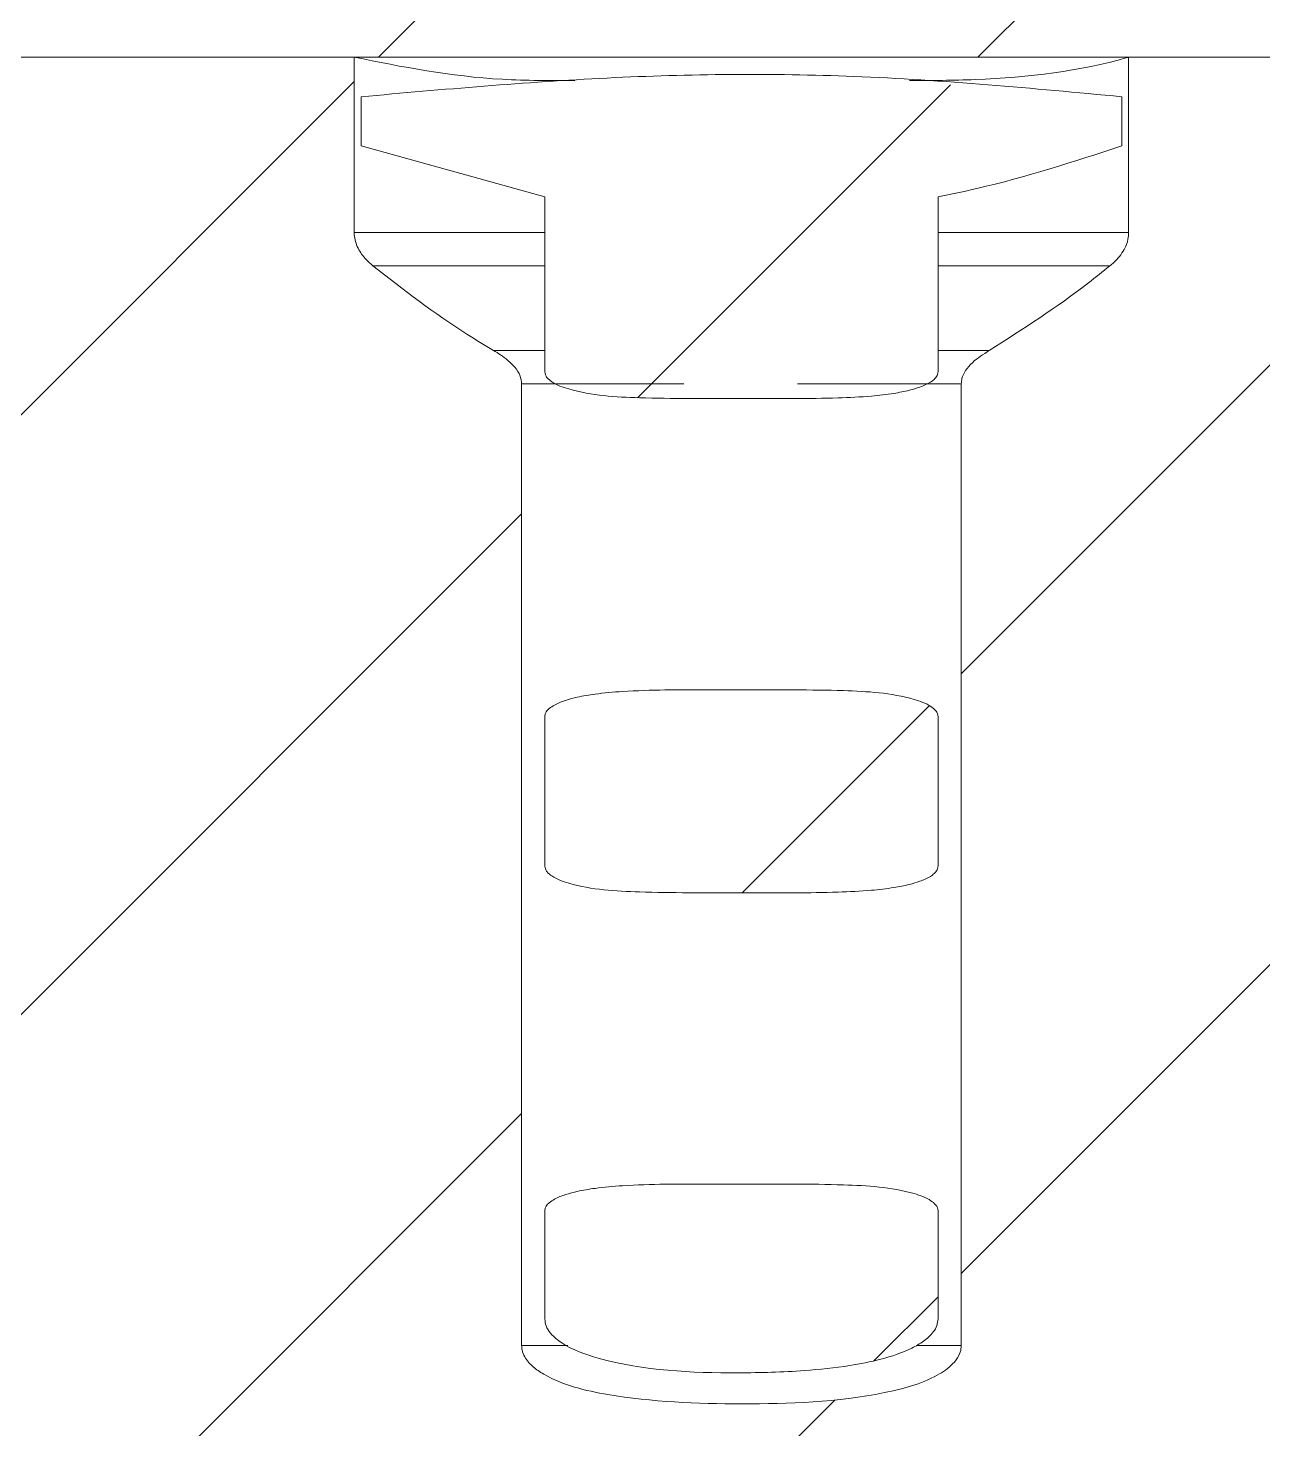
# Model space of a CAD drawing. Extents: x 14808 to 20058, y -13198 to -11680.
# Drawn here: x 15027.56 to 15032.18, y -13022.92 to -13017.67 of the extents above; entities that cross this region are included whole.
import ezdxf

# ---------------------------------------------------------------- set-up
doc = ezdxf.new("R2010")
doc.units = 0
doc.header["$LTSCALE"] = 7
doc.header["$MEASUREMENT"] = 0
doc.layers.get('0').update_dxf_attribs({"color": 2, "linetype": 'CONTINUOUS'})
pattern_1 = [(45, (121.7189, 108.7142), (-0.561266, 0.561266), [])]

# ---------------------------------------------------------------- blocks, each defined once
blk = doc.blocks.new('A$C42703619')
at = {"linetype": 'Continuous', "lineweight": 0}
h = blk.add_hatch(dxfattribs=at)
h.set_pattern_fill('ANSI31', color=2, scale=0.25, style=0)
h.set_pattern_definition(pattern_1)
edge = h.paths.add_edge_path(flags=0)
edge.add_line((81.5, 18.7168), (81.5, 20.7779))
edge.add_spline(control_points=[(81.5, 20.7779), (81.5, 20.7804), (81.4999, 20.783), (81.4996, 20.7855), (81.4988, 20.7942), (81.4964, 20.8028), (81.4927, 20.8107), (81.489, 20.8185), (81.484, 20.8259), (81.4779, 20.832), (81.4719, 20.8381), (81.4647, 20.8432), (81.457, 20.8469), (81.4494, 20.8505), (81.4411, 20.8529), (81.4328, 20.8538), (81.4302, 20.8541), (81.4276, 20.8542), (81.425, 20.8542)], knot_values=[0.000474, 0.000474, 0.000474, 0.000474, 0.000504, 0.000504, 0.000504, 0.000609, 0.000609, 0.000609, 0.000713, 0.000713, 0.000713, 0.000815, 0.000815, 0.000815, 0.000916, 0.000916, 0.000916, 0.000947, 0.000947, 0.000947, 0.000947], weights=[1, 1, 1, 1, 1, 1, 1, 1, 1, 1, 1, 1, 1, 1, 1, 1, 1, 1, 1], degree=3, periodic=0)
edge.add_spline(control_points=[(81.425, 20.8542), (81.3083, 20.8542), (81.1917, 20.8542), (81.075, 20.8542)], knot_values=[0, 0, 0, 0, 0.0014, 0.0014, 0.0014, 0.0014], weights=[1, 1, 1, 1], degree=3, periodic=0)
edge.add_spline(control_points=[(81.075, 20.8542), (81.0667, 20.8542), (81.0583, 20.8528), (81.0505, 20.85), (81.0427, 20.8473), (81.0352, 20.8431), (81.0288, 20.838), (81.0222, 20.8328), (81.0165, 20.8264), (81.012, 20.8194), (81.0075, 20.8122), (81.0041, 20.8042), (81.0021, 20.7959), (81.0007, 20.79), (81, 20.7839), (81, 20.7779)], knot_values=[0, 0, 0, 0, 0.0001, 0.0001, 0.0001, 0.000199, 0.000199, 0.000199, 0.000299, 0.000299, 0.000299, 0.000401, 0.000401, 0.000401, 0.000473, 0.000473, 0.000473, 0.000473], weights=[1, 1, 1, 1, 1, 1, 1, 1, 1, 1, 1, 1, 1, 1, 1, 1], degree=3, periodic=0)
edge.add_line((81, 20.7779), (81, 20.1358))
edge.add_spline(control_points=[(81, 20.1358), (80.7083, 20.1358), (80.4167, 20.1358), (80.125, 20.1358), (78.9584, 20.1358), (77.7917, 20.1358), (76.625, 20.1358), (75.3584, 20.1358), (74.0917, 20.1358), (72.825, 20.1358)], knot_values=[0, 0, 0, 0, 0.0035, 0.0035, 0.0035, 0.0175, 0.0175, 0.0175, 0.0327, 0.0327, 0.0327, 0.0327], weights=[1, 1, 1, 1, 1, 1, 1, 1, 1, 1], degree=3, periodic=0)
edge.add_spline(control_points=[(72.825, 20.1358), (72.8173, 20.1358), (72.8096, 20.1345), (72.8024, 20.1319), (72.7952, 20.1293), (72.7883, 20.1255), (72.7823, 20.1207), (72.776, 20.1158), (72.7705, 20.1098), (72.766, 20.1033), (72.7611, 20.096), (72.7572, 20.0879), (72.7546, 20.0795), (72.7516, 20.07), (72.7501, 20.0599), (72.75, 20.0499), (72.75, 20.0496), (72.75, 20.0492), (72.75, 20.0489)], knot_values=[0, 0, 0, 0, 0.000092, 0.000092, 0.000092, 0.000184, 0.000184, 0.000184, 0.000279, 0.000279, 0.000279, 0.000385, 0.000385, 0.000385, 0.000504, 0.000504, 0.000504, 0.000508, 0.000508, 0.000508, 0.000508], weights=[1, 1, 1, 1, 1, 1, 1, 1, 1, 1, 1, 1, 1, 1, 1, 1, 1, 1, 1], degree=3, periodic=0)
edge.add_line((72.75, 20.0489), (72.75, 19.4458))
edge.add_spline(control_points=[(72.75, 19.4458), (72.75, 19.4423), (72.7502, 19.4389), (72.7505, 19.4355), (72.7517, 19.4232), (72.7552, 19.4108), (72.7609, 19.3999), (72.7652, 19.3918), (72.7707, 19.3844), (72.7773, 19.3782), (72.784, 19.3719), (72.7919, 19.3668), (72.8004, 19.3635), (72.8081, 19.3604), (72.8166, 19.3588), (72.825, 19.3588)], knot_values=[0.000535, 0.000535, 0.000535, 0.000535, 0.000576, 0.000576, 0.000576, 0.000725, 0.000725, 0.000725, 0.000834, 0.000834, 0.000834, 0.000943, 0.000943, 0.000943, 0.001044, 0.001044, 0.001044, 0.001044], weights=[1, 1, 1, 1, 1, 1, 1, 1, 1, 1, 1, 1, 1, 1, 1, 1], degree=3, periodic=0)
edge.add_spline(control_points=[(72.825, 19.3588), (73.1166, 19.3588), (73.4083, 19.3588), (73.6999, 19.3588), (74.8666, 19.3588), (76.0333, 19.3588), (77.1999, 19.3588), (78.4666, 19.3588), (79.7333, 19.3588), (81, 19.3588)], knot_values=[0, 0, 0, 0, 0.0035, 0.0035, 0.0035, 0.0175, 0.0175, 0.0175, 0.0327, 0.0327, 0.0327, 0.0327], weights=[1, 1, 1, 1, 1, 1, 1, 1, 1, 1], degree=3, periodic=0)
edge.add_line((81, 19.3588), (81, 18.7168))
edge.add_spline(control_points=[(81, 18.7168), (81, 18.7142), (81.0001, 18.7117), (81.0004, 18.7091), (81.0012, 18.7005), (81.0036, 18.6918), (81.0073, 18.6839), (81.011, 18.6761), (81.016, 18.6688), (81.0221, 18.6626), (81.0281, 18.6565), (81.0353, 18.6514), (81.043, 18.6477), (81.0506, 18.6441), (81.0589, 18.6417), (81.0672, 18.6409), (81.0698, 18.6406), (81.0724, 18.6405), (81.075, 18.6405)], knot_values=[0.000474, 0.000474, 0.000474, 0.000474, 0.000504, 0.000504, 0.000504, 0.000609, 0.000609, 0.000609, 0.000713, 0.000713, 0.000713, 0.000815, 0.000815, 0.000815, 0.000916, 0.000916, 0.000916, 0.000947, 0.000947, 0.000947, 0.000947], weights=[1, 1, 1, 1, 1, 1, 1, 1, 1, 1, 1, 1, 1, 1, 1, 1, 1, 1, 1], degree=3, periodic=0)
edge.add_spline(control_points=[(81.075, 18.6405), (81.1917, 18.6405), (81.3083, 18.6405), (81.425, 18.6405)], knot_values=[0, 0, 0, 0, 0.0014, 0.0014, 0.0014, 0.0014], weights=[1, 1, 1, 1], degree=3, periodic=0)
edge.add_spline(control_points=[(81.425, 18.6405), (81.4333, 18.6405), (81.4417, 18.6419), (81.4495, 18.6446), (81.4573, 18.6474), (81.4647, 18.6515), (81.4712, 18.6567), (81.4778, 18.6619), (81.4835, 18.6682), (81.488, 18.6753), (81.4925, 18.6824), (81.4959, 18.6905), (81.4979, 18.6987), (81.4993, 18.7046), (81.5, 18.7107), (81.5, 18.7168)], knot_values=[0, 0, 0, 0, 0.0001, 0.0001, 0.0001, 0.000199, 0.000199, 0.000199, 0.000299, 0.000299, 0.000299, 0.000401, 0.000401, 0.000401, 0.000473, 0.000473, 0.000473, 0.000473], weights=[1, 1, 1, 1, 1, 1, 1, 1, 1, 1, 1, 1, 1, 1, 1, 1], degree=3, periodic=0)
h = blk.add_hatch(dxfattribs=at)
h.set_pattern_fill('ANSI31', color=2, scale=0.25, style=0)
h.set_pattern_definition(pattern_1)
edge = h.paths.add_edge_path(flags=0)
edge.add_spline(control_points=[(74.6718, 15.5723), (74.6718, 15.5694), (74.6724, 15.5664), (74.6734, 15.5637), (74.6746, 15.5603), (74.6765, 15.5571), (74.6787, 15.5543), (74.6821, 15.55), (74.6865, 15.5463), (74.6911, 15.5432), (74.6996, 15.5375), (74.7094, 15.5334), (74.7192, 15.5304), (74.7383, 15.5246), (74.7586, 15.5223), (74.7785, 15.5223)], knot_values=[0, 0, 0, 0, 0.000035, 0.000035, 0.000035, 0.000078, 0.000078, 0.000078, 0.000145, 0.000145, 0.000145, 0.00027, 0.00027, 0.00027, 0.000512, 0.000512, 0.000512, 0.000512], weights=[1, 1, 1, 1, 1, 1, 1, 1, 1, 1, 1, 1, 1, 1, 1, 1], degree=3, periodic=0)
edge.add_line((74.7785, 15.5223), (76.3984, 15.5223))
edge.add_spline(control_points=[(76.3984, 15.5223), (76.4139, 15.5223), (76.4296, 15.5248), (76.4441, 15.5302), (76.451, 15.5328), (76.4577, 15.5361), (76.4638, 15.5403), (76.4687, 15.5437), (76.4732, 15.5476), (76.4768, 15.5523), (76.4791, 15.5553), (76.4811, 15.5587), (76.4824, 15.5624), (76.4835, 15.5655), (76.4841, 15.5689), (76.4841, 15.5723)], knot_values=[0, 0, 0, 0, 0.000185, 0.000185, 0.000185, 0.000273, 0.000273, 0.000273, 0.000343, 0.000343, 0.000343, 0.000388, 0.000388, 0.000388, 0.000428, 0.000428, 0.000428, 0.000428], weights=[1, 1, 1, 1, 1, 1, 1, 1, 1, 1, 1, 1, 1, 1, 1, 1], degree=3, periodic=0)
edge.add_line((76.4841, 15.5723), (76.4841, 16.3473))
edge.add_line((76.4841, 16.3473), (78.2659, 16.3473))
edge.add_line((78.2659, 16.3473), (78.2659, 15.5723))
edge.add_spline(control_points=[(78.2659, 15.5723), (78.2659, 15.5684), (78.2667, 15.5643), (78.2683, 15.5607), (78.2698, 15.5571), (78.272, 15.5537), (78.2745, 15.5507), (78.2786, 15.5458), (78.2837, 15.5418), (78.2891, 15.5384), (78.2981, 15.5328), (78.3082, 15.5289), (78.3185, 15.5263), (78.3293, 15.5236), (78.3405, 15.5223), (78.3515, 15.5223)], knot_values=[0, 0, 0, 0, 0.000048, 0.000048, 0.000048, 0.000094, 0.000094, 0.000094, 0.00017, 0.00017, 0.00017, 0.000298, 0.000298, 0.000298, 0.000431, 0.000431, 0.000431, 0.000431], weights=[1, 1, 1, 1, 1, 1, 1, 1, 1, 1, 1, 1, 1, 1, 1, 1], degree=3, periodic=0)
edge.add_line((78.3515, 15.5223), (79.9714, 15.5223))
edge.add_spline(control_points=[(79.9714, 15.5223), (79.9953, 15.5223), (80.0202, 15.5254), (80.0425, 15.5346), (80.0477, 15.5368), (80.0529, 15.5393), (80.0576, 15.5424), (80.0624, 15.5455), (80.067, 15.5491), (80.0707, 15.5535), (80.0728, 15.5561), (80.0747, 15.5589), (80.076, 15.562), (80.0771, 15.5647), (80.0779, 15.5676), (80.0781, 15.5705), (80.0782, 15.5711), (80.0782, 15.5717), (80.0782, 15.5723)], knot_values=[0, 0, 0, 0, 0.000289, 0.000289, 0.000289, 0.000356, 0.000356, 0.000356, 0.000423, 0.000423, 0.000423, 0.000463, 0.000463, 0.000463, 0.000497, 0.000497, 0.000497, 0.000504, 0.000504, 0.000504, 0.000504], weights=[1, 1, 1, 1, 1, 1, 1, 1, 1, 1, 1, 1, 1, 1, 1, 1, 1, 1, 1], degree=3, periodic=0)
edge.add_line((80.0782, 15.5723), (80.0782, 16.2973))
edge.add_spline(control_points=[(80.0782, 16.2973), (80.0782, 16.2999), (80.0786, 16.3025), (80.0794, 16.3049), (80.0802, 16.3077), (80.0816, 16.3103), (80.0831, 16.3127), (80.0859, 16.3168), (80.0894, 16.3204), (80.0933, 16.3236), (80.1002, 16.3291), (80.1083, 16.3333), (80.1166, 16.3366), (80.1319, 16.3427), (80.1486, 16.3459), (80.1651, 16.3469), (80.1689, 16.3472), (80.1728, 16.3473), (80.1767, 16.3473)], knot_values=[0.000004, 0.000004, 0.000004, 0.000004, 0.000035, 0.000035, 0.000035, 0.000069, 0.000069, 0.000069, 0.000129, 0.000129, 0.000129, 0.000236, 0.000236, 0.000236, 0.000437, 0.000437, 0.000437, 0.000483, 0.000483, 0.000483, 0.000483], weights=[1, 1, 1, 1, 1, 1, 1, 1, 1, 1, 1, 1, 1, 1, 1, 1, 1, 1, 1], degree=3, periodic=0)
edge.add_line((80.1767, 16.3473), (80.45, 16.3473))
edge.add_arc((80.45, 16.2973), 0.05, 0, 90, ccw=False)
edge.add_line((80.5, 16.2973), (80.5, 15.5723))
edge.add_arc((80.55, 15.5723), 0.05, 180, 270)
edge.add_line((80.55, 15.5223), (80.75, 15.5223))
edge.add_arc((80.75, 15.6473), 0.125, 270, 360)
edge.add_line((80.875, 15.6473), (80.875, 16.2473))
edge.add_arc((80.875, 15.9973), 0.25, 0, 90, ccw=False)
edge.add_line((81.125, 15.9973), (81.125, 14.7473))
edge.add_line((81.125, 14.7473), (81.4753, 14.7473))
edge.add_spline(control_points=[(81.4753, 14.7473), (81.509, 14.7921), (81.5428, 14.8369), (81.5766, 14.8817), (81.6057, 14.9202), (81.6348, 14.9588), (81.6638, 14.9973)], knot_values=[0.0018, 0.0018, 0.0018, 0.0018, 0.002473, 0.002473, 0.002473, 0.003052, 0.003052, 0.003052, 0.003052], weights=[1, 1, 1, 1, 1, 1, 1], degree=3, periodic=0)
edge.add_line((81.6638, 14.9973), (81.6638, 15.1223))
edge.add_line((81.6638, 15.1223), (81.4753, 15.1223))
edge.add_line((81.4753, 15.1223), (81.4753, 16.9973))
edge.add_line((81.4753, 16.9973), (80.0259, 16.9973))
edge.add_spline(control_points=[(80.0259, 16.9973), (80.0078, 16.9973), (79.9895, 16.9994), (79.972, 17.0038), (79.9601, 17.0068), (79.9484, 17.0109), (79.9377, 17.0169), (79.9338, 17.0191), (79.93, 17.0216), (79.9265, 17.0245), (79.9229, 17.0275), (79.9197, 17.0308), (79.9173, 17.0347), (79.9159, 17.037), (79.9148, 17.0395), (79.9141, 17.0421), (79.9137, 17.0438), (79.9135, 17.0456), (79.9135, 17.0473)], knot_values=[0.001519, 0.001519, 0.001519, 0.001519, 0.00174, 0.00174, 0.00174, 0.001888, 0.001888, 0.001888, 0.001943, 0.001943, 0.001943, 0.001998, 0.001998, 0.001998, 0.00203, 0.00203, 0.00203, 0.002051, 0.002051, 0.002051, 0.002051], weights=[1, 1, 1, 1, 1, 1, 1, 1, 1, 1, 1, 1, 1, 1, 1, 1, 1, 1, 1], degree=3, periodic=0)
edge.add_line((79.9135, 17.0473), (79.9135, 18.667))
edge.add_spline(control_points=[(79.9135, 18.667), (79.9132, 18.6738), (79.9146, 18.6808), (79.9172, 18.6871), (79.9203, 18.6948), (79.9252, 18.7018), (79.9308, 18.7078), (79.9391, 18.7168), (79.9492, 18.7241), (79.9597, 18.7302), (79.9806, 18.7421), (80.0038, 18.7498), (80.0271, 18.7554), (80.0622, 18.7639), (80.0986, 18.7676), (80.1347, 18.7676)], knot_values=[0.000016, 0.000016, 0.000016, 0.000016, 0.000099, 0.000099, 0.000099, 0.000197, 0.000197, 0.000197, 0.000342, 0.000342, 0.000342, 0.000629, 0.000629, 0.000629, 0.001061, 0.001061, 0.001061, 0.001061], weights=[1, 1, 1, 1, 1, 1, 1, 1, 1, 1, 1, 1, 1, 1, 1, 1], degree=3, periodic=0)
edge.add_spline(control_points=[(80.1347, 18.7676), (80.3814, 18.7678), (80.6282, 18.7678), (80.875, 18.7678)], knot_values=[2796.203222, 2796.203222, 2796.203222, 2796.203222, 2796.206184, 2796.206184, 2796.206184, 2796.206184], weights=[1, 1, 1, 1], degree=3, periodic=0)
edge.add_spline(control_points=[(80.875, 18.7678), (80.8888, 18.7678), (80.9027, 18.7702), (80.9157, 18.7747), (80.9287, 18.7793), (80.9411, 18.7862), (80.9518, 18.7947), (80.9627, 18.8034), (80.9722, 18.814), (80.9797, 18.8257), (80.9873, 18.8376), (80.993, 18.851), (80.9963, 18.8648), (80.9988, 18.8749), (81, 18.8854), (81, 18.8958)], knot_values=[0, 0, 0, 0, 0.000165, 0.000165, 0.000165, 0.00033, 0.00033, 0.00033, 0.000497, 0.000497, 0.000497, 0.000667, 0.000667, 0.000667, 0.000791, 0.000791, 0.000791, 0.000791], weights=[1, 1, 1, 1, 1, 1, 1, 1, 1, 1, 1, 1, 1, 1, 1, 1], degree=3, periodic=0)
edge.add_line((81, 18.8958), (81, 19.222))
edge.add_spline(control_points=[(81, 19.222), (81, 19.2382), (80.9972, 19.2546), (80.9918, 19.2699), (80.9865, 19.2852), (80.9784, 19.2998), (80.9682, 19.3124), (80.9582, 19.3247), (80.9458, 19.3355), (80.9319, 19.3434), (80.9193, 19.3507), (80.905, 19.3557), (80.8906, 19.3577), (80.8854, 19.3584), (80.8802, 19.3588), (80.875, 19.3588)], knot_values=[0, 0, 0, 0, 0.000194, 0.000194, 0.000194, 0.000389, 0.000389, 0.000389, 0.00058, 0.00058, 0.00058, 0.000755, 0.000755, 0.000755, 0.000817, 0.000817, 0.000817, 0.000817], weights=[1, 1, 1, 1, 1, 1, 1, 1, 1, 1, 1, 1, 1, 1, 1, 1], degree=3, periodic=0)
edge.add_spline(control_points=[(80.875, 19.3588), (80.0729, 19.3588), (79.2708, 19.3588), (78.4687, 19.3588), (78.3458, 19.3588), (78.2229, 19.3588), (78.1, 19.3588)], knot_values=[1223.310375, 1223.310375, 1223.310375, 1223.310375, 1223.32, 1223.32, 1223.32, 1223.321475, 1223.321475, 1223.321475, 1223.321475], weights=[1, 1, 1, 1, 1, 1, 1], degree=3, periodic=0)
edge.add_line((78.1, 19.3588), (78.1, 19.0308))
edge.add_spline(control_points=[(78.1, 19.0308), (78.1, 19.0267), (78.0996, 19.0225), (78.0988, 19.0184), (78.0974, 19.0117), (78.0949, 19.0051), (78.0916, 18.9991), (78.0866, 18.9899), (78.0798, 18.9817), (78.0722, 18.9745), (78.0698, 18.9724), (78.0675, 18.9703), (78.065, 18.9683)], knot_values=[0.009321, 0.009321, 0.009321, 0.009321, 0.00937, 0.00937, 0.00937, 0.009451, 0.009451, 0.009451, 0.009575, 0.009575, 0.009575, 0.009612, 0.009612, 0.009612, 0.009612], weights=[1, 1, 1, 1, 1, 1, 1, 1, 1, 1, 1, 1, 1], degree=3, periodic=0)
edge.add_spline(control_points=[(78.065, 18.9683), (78.0517, 18.9575), (78.0384, 18.9469), (78.0249, 18.9364), (77.9656, 18.8905), (77.9038, 18.8476), (77.839, 18.8098)], knot_values=[0.009148, 0.009148, 0.009148, 0.009148, 0.00935, 0.00935, 0.00935, 0.010242, 0.010242, 0.010242, 0.010242], weights=[1, 1, 1, 1, 1, 1, 1], degree=3, periodic=0)
edge.add_spline(control_points=[(77.839, 18.8098), (77.8278, 18.8033), (77.8169, 18.7959), (77.8075, 18.787), (77.8028, 18.7826), (77.7984, 18.7777), (77.7948, 18.7723), (77.7918, 18.7677), (77.7893, 18.7627), (77.7879, 18.7574), (77.7871, 18.7541), (77.7866, 18.7507), (77.7866, 18.7473)], knot_values=[0, 0, 0, 0, 0.000156, 0.000156, 0.000156, 0.000233, 0.000233, 0.000233, 0.000299, 0.000299, 0.000299, 0.000339, 0.000339, 0.000339, 0.000339], weights=[1, 1, 1, 1, 1, 1, 1, 1, 1, 1, 1, 1, 1], degree=3, periodic=0)
edge.add_line((77.7866, 18.7473), (77.7866, 16.9473))
edge.add_spline(control_points=[(77.7866, 16.9473), (77.7866, 16.9453), (77.7864, 16.9432), (77.7861, 16.9412), (77.7854, 16.937), (77.784, 16.9328), (77.7821, 16.929), (77.7792, 16.9231), (77.775, 16.9177), (77.7704, 16.913), (77.7621, 16.9046), (77.7521, 16.8978), (77.7417, 16.8921), (77.7113, 16.8753), (77.6769, 16.8662), (77.6429, 16.8592), (77.5552, 16.8414), (77.4646, 16.8384), (77.375, 16.8384), (77.2915, 16.8384), (77.2073, 16.8414), (77.125, 16.8558), (77.0836, 16.8631), (77.0411, 16.8729), (77.0048, 16.894), (76.9979, 16.8981), (76.9912, 16.9026), (76.9851, 16.9079), (76.979, 16.9131), (76.9734, 16.9193), (76.9693, 16.9263), (76.967, 16.9304), (76.9652, 16.9348), (76.9642, 16.9394), (76.9637, 16.942), (76.9634, 16.9447), (76.9634, 16.9473)], knot_values=[0.005358, 0.005358, 0.005358, 0.005358, 0.005382, 0.005382, 0.005382, 0.005432, 0.005432, 0.005432, 0.005509, 0.005509, 0.005509, 0.005649, 0.005649, 0.005649, 0.006061, 0.006061, 0.006061, 0.007125, 0.007125, 0.007125, 0.008127, 0.008127, 0.008127, 0.008633, 0.008633, 0.008633, 0.008728, 0.008728, 0.008728, 0.008824, 0.008824, 0.008824, 0.008879, 0.008879, 0.008879, 0.00891, 0.00891, 0.00891, 0.00891], weights=[1, 1, 1, 1, 1, 1, 1, 1, 1, 1, 1, 1, 1, 1, 1, 1, 1, 1, 1, 1, 1, 1, 1, 1, 1, 1, 1, 1, 1, 1, 1, 1, 1, 1, 1, 1, 1], degree=3, periodic=0)
edge.add_line((76.9634, 16.9473), (76.9634, 18.7473))
edge.add_spline(control_points=[(76.9634, 18.7473), (76.9634, 18.7523), (76.9623, 18.7574), (76.9605, 18.7621), (76.9582, 18.768), (76.9546, 18.7735), (76.9506, 18.7784), (76.943, 18.7876), (76.9335, 18.7952), (76.9237, 18.8018), (76.9196, 18.8046), (76.9153, 18.8073), (76.911, 18.8098)], knot_values=[0, 0, 0, 0, 0.00006, 0.00006, 0.00006, 0.000137, 0.000137, 0.000137, 0.000279, 0.000279, 0.000279, 0.000339, 0.000339, 0.000339, 0.000339], weights=[1, 1, 1, 1, 1, 1, 1, 1, 1, 1, 1, 1, 1], degree=3, periodic=0)
edge.add_spline(control_points=[(76.911, 18.8098), (76.8941, 18.8197), (76.8774, 18.8299), (76.8609, 18.8404), (76.7998, 18.8793), (76.7413, 18.9226), (76.685, 18.9683)], knot_values=[0.014115, 0.014115, 0.014115, 0.014115, 0.014346, 0.014346, 0.014346, 0.015208, 0.015208, 0.015208, 0.015208], weights=[1, 1, 1, 1, 1, 1, 1], degree=3, periodic=0)
edge.add_spline(control_points=[(76.685, 18.9683), (76.6805, 18.972), (76.6762, 18.9759), (76.6722, 18.9802), (76.6663, 18.9865), (76.6611, 18.9936), (76.6573, 19.0013), (76.6533, 19.0091), (76.6508, 19.0178), (76.6501, 19.0264), (76.65, 19.0279), (76.65, 19.0294), (76.65, 19.0308)], knot_values=[0.002807, 0.002807, 0.002807, 0.002807, 0.002876, 0.002876, 0.002876, 0.002979, 0.002979, 0.002979, 0.003084, 0.003084, 0.003084, 0.003101, 0.003101, 0.003101, 0.003101], weights=[1, 1, 1, 1, 1, 1, 1, 1, 1, 1, 1, 1, 1], degree=3, periodic=0)
edge.add_line((76.65, 19.0308), (76.65, 19.3588))
edge.add_spline(control_points=[(76.65, 19.3588), (76.0896, 19.3588), (75.5292, 19.3588), (74.9687, 19.3588), (74.6771, 19.3588), (74.3854, 19.3588), (74.0937, 19.3588), (74.0208, 19.3588), (73.9479, 19.3588), (73.875, 19.3588)], knot_values=[1223.327275, 1223.327275, 1223.327275, 1223.327275, 1223.334, 1223.334, 1223.334, 1223.3375, 1223.3375, 1223.3375, 1223.338375, 1223.338375, 1223.338375, 1223.338375], weights=[1, 1, 1, 1, 1, 1, 1, 1, 1, 1], degree=3, periodic=0)
edge.add_spline(control_points=[(73.875, 19.3588), (73.8621, 19.3588), (73.849, 19.3565), (73.8368, 19.3521), (73.8246, 19.3477), (73.8131, 19.3412), (73.803, 19.3332), (73.7923, 19.3249), (73.7828, 19.3146), (73.7751, 19.3034), (73.7666, 19.2911), (73.7601, 19.2771), (73.7559, 19.2628), (73.752, 19.2496), (73.75, 19.2357), (73.75, 19.222)], knot_values=[0, 0, 0, 0, 0.000155, 0.000155, 0.000155, 0.00031, 0.00031, 0.00031, 0.000473, 0.000473, 0.000473, 0.000653, 0.000653, 0.000653, 0.000817, 0.000817, 0.000817, 0.000817], weights=[1, 1, 1, 1, 1, 1, 1, 1, 1, 1, 1, 1, 1, 1, 1, 1], degree=3, periodic=0)
edge.add_line((73.75, 19.222), (73.75, 18.8956))
edge.add_spline(control_points=[(73.75, 18.8956), (73.75, 18.8811), (73.7525, 18.8663), (73.7573, 18.8525), (73.7621, 18.8387), (73.7694, 18.8256), (73.7786, 18.8142), (73.7876, 18.803), (73.7988, 18.7932), (73.8111, 18.7857), (73.8231, 18.7784), (73.8365, 18.7731), (73.8503, 18.7703), (73.8584, 18.7686), (73.8667, 18.7678), (73.875, 18.7678)], knot_values=[0, 0, 0, 0, 0.000175, 0.000175, 0.000175, 0.000351, 0.000351, 0.000351, 0.000524, 0.000524, 0.000524, 0.000692, 0.000692, 0.000692, 0.000791, 0.000791, 0.000791, 0.000791], weights=[1, 1, 1, 1, 1, 1, 1, 1, 1, 1, 1, 1, 1, 1, 1, 1], degree=3, periodic=0)
edge.add_spline(control_points=[(73.875, 18.7678), (73.936, 18.7678), (73.9971, 18.7678), (74.0581, 18.7678), (74.2439, 18.7678), (74.4296, 18.7678), (74.6154, 18.7678)], knot_values=[2796.199268, 2796.199268, 2796.199268, 2796.199268, 2796.2, 2796.2, 2796.2, 2796.202229, 2796.202229, 2796.202229, 2796.202229], weights=[1, 1, 1, 1, 1, 1, 1], degree=3, periodic=0)
edge.add_spline(control_points=[(74.6154, 18.7678), (74.6671, 18.7676), (74.7205, 18.7609), (74.7682, 18.7409), (74.7828, 18.7349), (74.7969, 18.7273), (74.8091, 18.7173), (74.8153, 18.7122), (74.8211, 18.7064), (74.8257, 18.6999), (74.8296, 18.6945), (74.8327, 18.6884), (74.8346, 18.682), (74.8361, 18.6772), (74.8368, 18.672), (74.8368, 18.667)], knot_values=[0.000039, 0.000039, 0.000039, 0.000039, 0.00066, 0.00066, 0.00066, 0.000845, 0.000845, 0.000845, 0.000939, 0.000939, 0.000939, 0.001017, 0.001017, 0.001017, 0.001076, 0.001076, 0.001076, 0.001076], weights=[1, 1, 1, 1, 1, 1, 1, 1, 1, 1, 1, 1, 1, 1, 1, 1], degree=3, periodic=0)
edge.add_line((74.8368, 18.667), (74.8365, 17.0473))
edge.add_spline(control_points=[(74.8365, 17.0473), (74.8365, 17.0464), (74.8365, 17.0454), (74.8363, 17.0445), (74.836, 17.0421), (74.8353, 17.0398), (74.8343, 17.0376), (74.8327, 17.0344), (74.8305, 17.0314), (74.8281, 17.0288), (74.8238, 17.0242), (74.8185, 17.0204), (74.813, 17.0173), (74.8014, 17.0106), (74.7884, 17.0063), (74.7753, 17.0032), (74.7586, 16.9992), (74.7413, 16.9973), (74.7241, 16.9973)], knot_values=[0.001034, 0.001034, 0.001034, 0.001034, 0.001045, 0.001045, 0.001045, 0.001074, 0.001074, 0.001074, 0.001117, 0.001117, 0.001117, 0.001193, 0.001193, 0.001193, 0.001356, 0.001356, 0.001356, 0.001566, 0.001566, 0.001566, 0.001566], weights=[1, 1, 1, 1, 1, 1, 1, 1, 1, 1, 1, 1, 1, 1, 1, 1, 1, 1, 1], degree=3, periodic=0)
edge.add_line((74.7241, 16.9973), (73.2747, 16.9973))
edge.add_line((73.2747, 16.9973), (73.2747, 15.1223))
edge.add_line((73.2747, 15.1223), (73.0862, 15.1223))
edge.add_line((73.0862, 15.1223), (73.0862, 14.9973))
edge.add_spline(control_points=[(73.0862, 14.9973), (73.0917, 14.99), (73.0972, 14.9827), (73.1028, 14.9753), (73.1601, 14.8993), (73.2174, 14.8233), (73.2747, 14.7473)], knot_values=[0.002363, 0.002363, 0.002363, 0.002363, 0.002473, 0.002473, 0.002473, 0.003615, 0.003615, 0.003615, 0.003615], weights=[1, 1, 1, 1, 1, 1, 1], degree=3, periodic=0)
edge.add_line((73.2747, 14.7473), (73.625, 14.7473))
edge.add_line((73.625, 14.7473), (73.625, 15.9973))
edge.add_arc((73.875, 15.9973), 0.25, 90, 180, ccw=False)
edge.add_line((73.875, 16.2473), (73.875, 15.6473))
edge.add_arc((74, 15.6473), 0.125, 180, 270)
edge.add_line((74, 15.5223), (74.2, 15.5223))
edge.add_arc((74.2, 15.5723), 0.05, 270, 360)
edge.add_line((74.25, 15.5723), (74.25, 16.2973))
edge.add_arc((74.3, 16.2973), 0.05, 90, 180, ccw=False)
edge.add_line((74.3, 16.3473), (74.5733, 16.3473))
edge.add_spline(control_points=[(74.5733, 16.3473), (74.5767, 16.3473), (74.5801, 16.3472), (74.5835, 16.347), (74.6018, 16.346), (74.6204, 16.3424), (74.6372, 16.335), (74.6451, 16.3316), (74.6529, 16.3271), (74.6593, 16.3213), (74.6621, 16.3188), (74.6647, 16.316), (74.6668, 16.3128), (74.6689, 16.3097), (74.6705, 16.3061), (74.6713, 16.3023), (74.6716, 16.3007), (74.6718, 16.299), (74.6718, 16.2973)], knot_values=[0.000375, 0.000375, 0.000375, 0.000375, 0.000416, 0.000416, 0.000416, 0.000637, 0.000637, 0.000637, 0.000741, 0.000741, 0.000741, 0.000786, 0.000786, 0.000786, 0.000832, 0.000832, 0.000832, 0.000852, 0.000852, 0.000852, 0.000852], weights=[1, 1, 1, 1, 1, 1, 1, 1, 1, 1, 1, 1, 1, 1, 1, 1, 1, 1, 1], degree=3, periodic=0)
edge.add_line((74.6718, 16.2973), (74.6718, 15.5723))
h = blk.add_hatch(dxfattribs=at)
h.set_pattern_fill('ANSI31', scale=0.25, style=0)
h.set_pattern_definition(pattern_1)
edge = h.paths.add_edge_path(flags=0)
edge.add_line((76.6629, 19.2848), (76.6629, 19.1927))
edge.add_spline(control_points=[(76.6629, 19.1927), (76.7752, 19.1534), (76.8902, 19.1204), (77.0069, 19.0973)], knot_values=[0.016017, 0.016017, 0.016017, 0.016017, 0.017443, 0.017443, 0.017443, 0.017443], weights=[1, 1, 1, 1], degree=3, periodic=0)
edge.add_line((77.0069, 19.0973), (77.0069, 18.7698))
edge.add_spline(control_points=[(77.0069, 18.7698), (77.0069, 18.768), (77.0073, 18.7662), (77.0079, 18.7645), (77.0087, 18.7624), (77.0099, 18.7605), (77.0114, 18.7588), (77.0138, 18.7559), (77.0169, 18.7534), (77.0201, 18.7513), (77.0296, 18.745), (77.0406, 18.7411), (77.0516, 18.7379), (77.0943, 18.7254), (77.1397, 18.7231), (77.1842, 18.7214), (77.2147, 18.7203), (77.2454, 18.72), (77.276, 18.7198)], knot_values=[0, 0, 0, 0, 0.000022, 0.000022, 0.000022, 0.000048, 0.000048, 0.000048, 0.000094, 0.000094, 0.000094, 0.000233, 0.000233, 0.000233, 0.000776, 0.000776, 0.000776, 0.001148, 0.001148, 0.001148, 0.001148], weights=[1, 1, 1, 1, 1, 1, 1, 1, 1, 1, 1, 1, 1, 1, 1, 1, 1, 1, 1], degree=3, periodic=0)
edge.add_spline(control_points=[(77.276, 18.7198), (77.342, 18.7196), (77.408, 18.7196), (77.474, 18.7198)], knot_values=[0.00001, 0.00001, 0.00001, 0.00001, 0.000802, 0.000802, 0.000802, 0.000802], weights=[1, 1, 1, 1], degree=3, periodic=0)
edge.add_spline(control_points=[(77.474, 18.7198), (77.5013, 18.7199), (77.5286, 18.7202), (77.5559, 18.7211), (77.5767, 18.7218), (77.5975, 18.7228), (77.6183, 18.7246), (77.6324, 18.7258), (77.6466, 18.7274), (77.6606, 18.7297), (77.6703, 18.7312), (77.6799, 18.7331), (77.6895, 18.7355), (77.6961, 18.7371), (77.7027, 18.739), (77.7092, 18.7414), (77.716, 18.7438), (77.7227, 18.7467), (77.7289, 18.7506), (77.7313, 18.7522), (77.7337, 18.7539), (77.7358, 18.7559), (77.738, 18.7579), (77.74, 18.7602), (77.7413, 18.7628), (77.7421, 18.7643), (77.7427, 18.766), (77.7429, 18.7677), (77.743, 18.7684), (77.7431, 18.7691), (77.7431, 18.7698)], knot_values=[0.000073, 0.000073, 0.000073, 0.000073, 0.0004, 0.0004, 0.0004, 0.00065, 0.00065, 0.00065, 0.000821, 0.000821, 0.000821, 0.000938, 0.000938, 0.000938, 0.001021, 0.001021, 0.001021, 0.001108, 0.001108, 0.001108, 0.001143, 0.001143, 0.001143, 0.001178, 0.001178, 0.001178, 0.001199, 0.001199, 0.001199, 0.001207, 0.001207, 0.001207, 0.001207], weights=[1, 1, 1, 1, 1, 1, 1, 1, 1, 1, 1, 1, 1, 1, 1, 1, 1, 1, 1, 1, 1, 1, 1, 1, 1, 1, 1, 1, 1, 1, 1], degree=3, periodic=0)
edge.add_line((77.7431, 18.7698), (77.7431, 19.0973))
edge.add_spline(control_points=[(77.7431, 19.0973), (77.7675, 19.1021), (77.7918, 19.1074), (77.8159, 19.1131), (77.9077, 19.1345), (77.9982, 19.1616), (78.0871, 19.1927)], knot_values=[0.020392, 0.020392, 0.020392, 0.020392, 0.020686, 0.020686, 0.020686, 0.021813, 0.021813, 0.021813, 0.021813], weights=[1, 1, 1, 1, 1, 1, 1], degree=3, periodic=0)
edge.add_line((78.0871, 19.1927), (78.0871, 19.2848))
edge.add_spline(control_points=[(78.0871, 19.2848), (77.9195, 19.2882), (77.7528, 19.3112), (77.5855, 19.3228), (77.2785, 19.3442), (76.9706, 19.2909), (76.6629, 19.2848)], knot_values=[0.00001, 0.00001, 0.00001, 0.00001, 0.002022, 0.002022, 0.002022, 0.005739, 0.005739, 0.005739, 0.005739], weights=[1, 1, 1, 1, 1, 1, 1], degree=3, periodic=0)
h = blk.add_hatch(dxfattribs=at)
h.set_pattern_fill('ANSI31', scale=0.25, style=0)
h.set_pattern_definition(pattern_1)
edge = h.paths.add_edge_path(flags=0)
edge.add_spline(control_points=[(77.276, 17.7948), (77.342, 17.7946), (77.408, 17.7946), (77.474, 17.7948)], knot_values=[0.00001, 0.00001, 0.00001, 0.00001, 0.000802, 0.000802, 0.000802, 0.000802], weights=[1, 1, 1, 1], degree=3, periodic=0)
edge.add_spline(control_points=[(77.474, 17.7948), (77.5013, 17.7949), (77.5286, 17.7952), (77.5559, 17.7961), (77.5767, 17.7968), (77.5975, 17.7978), (77.6183, 17.7996), (77.6324, 17.8008), (77.6466, 17.8024), (77.6606, 17.8047), (77.6703, 17.8062), (77.6799, 17.8081), (77.6895, 17.8105), (77.6961, 17.8121), (77.7027, 17.814), (77.7092, 17.8164), (77.716, 17.8188), (77.7227, 17.8217), (77.7289, 17.8256), (77.7313, 17.8272), (77.7337, 17.8289), (77.7358, 17.8309), (77.738, 17.8329), (77.74, 17.8352), (77.7413, 17.8378), (77.7421, 17.8393), (77.7427, 17.841), (77.7429, 17.8427), (77.743, 17.8434), (77.7431, 17.8441), (77.7431, 17.8448)], knot_values=[0.000073, 0.000073, 0.000073, 0.000073, 0.0004, 0.0004, 0.0004, 0.00065, 0.00065, 0.00065, 0.000821, 0.000821, 0.000821, 0.000938, 0.000938, 0.000938, 0.001021, 0.001021, 0.001021, 0.001108, 0.001108, 0.001108, 0.001143, 0.001143, 0.001143, 0.001178, 0.001178, 0.001178, 0.001199, 0.001199, 0.001199, 0.001207, 0.001207, 0.001207, 0.001207], weights=[1, 1, 1, 1, 1, 1, 1, 1, 1, 1, 1, 1, 1, 1, 1, 1, 1, 1, 1, 1, 1, 1, 1, 1, 1, 1, 1, 1, 1, 1, 1], degree=3, periodic=0)
edge.add_line((77.7431, 17.8448), (77.7431, 18.1249))
edge.add_spline(control_points=[(77.7431, 18.1249), (77.7431, 18.1267), (77.7427, 18.1285), (77.7421, 18.1301), (77.7413, 18.1322), (77.74, 18.1341), (77.7386, 18.1358), (77.7362, 18.1388), (77.7331, 18.1412), (77.7299, 18.1433), (77.7204, 18.1496), (77.7094, 18.1536), (77.6984, 18.1568), (77.6557, 18.1692), (77.6103, 18.1715), (77.5658, 18.1732), (77.5353, 18.1744), (77.5046, 18.1747), (77.474, 18.1748)], knot_values=[0, 0, 0, 0, 0.000022, 0.000022, 0.000022, 0.000048, 0.000048, 0.000048, 0.000094, 0.000094, 0.000094, 0.000233, 0.000233, 0.000233, 0.000776, 0.000776, 0.000776, 0.001148, 0.001148, 0.001148, 0.001148], weights=[1, 1, 1, 1, 1, 1, 1, 1, 1, 1, 1, 1, 1, 1, 1, 1, 1, 1, 1], degree=3, periodic=0)
edge.add_spline(control_points=[(77.474, 18.1748), (77.408, 18.1751), (77.342, 18.1751), (77.276, 18.1748)], knot_values=[0.000047, 0.000047, 0.000047, 0.000047, 0.00084, 0.00084, 0.00084, 0.00084], weights=[1, 1, 1, 1], degree=3, periodic=0)
edge.add_spline(control_points=[(77.276, 18.1748), (77.2613, 18.1747), (77.2466, 18.1746), (77.2319, 18.1744), (77.2053, 18.174), (77.1787, 18.1733), (77.1522, 18.1716), (77.1351, 18.1705), (77.118, 18.169), (77.1009, 18.1667), (77.0898, 18.1652), (77.0787, 18.1633), (77.0677, 18.1609), (77.0603, 18.1592), (77.053, 18.1573), (77.0459, 18.155), (77.0386, 18.1526), (77.0315, 18.1499), (77.0248, 18.1462), (77.0214, 18.1443), (77.0181, 18.1422), (77.0152, 18.1397), (77.0131, 18.1378), (77.0111, 18.1358), (77.0096, 18.1334), (77.0086, 18.1319), (77.0078, 18.1302), (77.0074, 18.1285), (77.0071, 18.1273), (77.0069, 18.1261), (77.0069, 18.1249)], knot_values=[0.00195, 0.00195, 0.00195, 0.00195, 0.002128, 0.002128, 0.002128, 0.002451, 0.002451, 0.002451, 0.00266, 0.00266, 0.00266, 0.002797, 0.002797, 0.002797, 0.002888, 0.002888, 0.002888, 0.002981, 0.002981, 0.002981, 0.003028, 0.003028, 0.003028, 0.003062, 0.003062, 0.003062, 0.003084, 0.003084, 0.003084, 0.003099, 0.003099, 0.003099, 0.003099], weights=[1, 1, 1, 1, 1, 1, 1, 1, 1, 1, 1, 1, 1, 1, 1, 1, 1, 1, 1, 1, 1, 1, 1, 1, 1, 1, 1, 1, 1, 1, 1], degree=3, periodic=0)
edge.add_line((77.0069, 18.1249), (77.0069, 17.8448))
edge.add_spline(control_points=[(77.0069, 17.8448), (77.0069, 17.843), (77.0073, 17.8412), (77.0079, 17.8395), (77.0087, 17.8374), (77.0099, 17.8355), (77.0114, 17.8338), (77.0138, 17.8309), (77.0169, 17.8284), (77.0201, 17.8263), (77.0296, 17.82), (77.0406, 17.8161), (77.0516, 17.8129), (77.0943, 17.8004), (77.1397, 17.7981), (77.1842, 17.7964), (77.2147, 17.7953), (77.2454, 17.795), (77.276, 17.7948)], knot_values=[0, 0, 0, 0, 0.000022, 0.000022, 0.000022, 0.000048, 0.000048, 0.000048, 0.000094, 0.000094, 0.000094, 0.000233, 0.000233, 0.000233, 0.000776, 0.000776, 0.000776, 0.001148, 0.001148, 0.001148, 0.001148], weights=[1, 1, 1, 1, 1, 1, 1, 1, 1, 1, 1, 1, 1, 1, 1, 1, 1, 1, 1], degree=3, periodic=0)
h = blk.add_hatch(dxfattribs=at)
h.set_pattern_fill('ANSI31', scale=0.25, style=0)
h.set_pattern_definition(pattern_1)
edge = h.paths.add_edge_path(flags=0)
edge.add_line((77.7431, 16.9973), (77.7431, 17.1999))
edge.add_spline(control_points=[(77.7431, 17.1999), (77.7431, 17.2017), (77.7427, 17.2035), (77.7421, 17.2051), (77.7413, 17.2072), (77.74, 17.2091), (77.7386, 17.2108), (77.7362, 17.2138), (77.7331, 17.2162), (77.7299, 17.2183), (77.7204, 17.2246), (77.7094, 17.2286), (77.6984, 17.2318), (77.6557, 17.2442), (77.6103, 17.2465), (77.5658, 17.2482), (77.5353, 17.2494), (77.5046, 17.2497), (77.474, 17.2498)], knot_values=[0, 0, 0, 0, 0.000022, 0.000022, 0.000022, 0.000048, 0.000048, 0.000048, 0.000094, 0.000094, 0.000094, 0.000233, 0.000233, 0.000233, 0.000776, 0.000776, 0.000776, 0.001148, 0.001148, 0.001148, 0.001148], weights=[1, 1, 1, 1, 1, 1, 1, 1, 1, 1, 1, 1, 1, 1, 1, 1, 1, 1, 1], degree=3, periodic=0)
edge.add_spline(control_points=[(77.474, 17.2498), (77.408, 17.2501), (77.342, 17.2501), (77.276, 17.2498)], knot_values=[0.000047, 0.000047, 0.000047, 0.000047, 0.00084, 0.00084, 0.00084, 0.00084], weights=[1, 1, 1, 1], degree=3, periodic=0)
edge.add_spline(control_points=[(77.276, 17.2498), (77.2613, 17.2497), (77.2466, 17.2496), (77.2319, 17.2494), (77.2053, 17.249), (77.1787, 17.2483), (77.1522, 17.2466), (77.1351, 17.2455), (77.118, 17.244), (77.1009, 17.2417), (77.0898, 17.2402), (77.0787, 17.2383), (77.0677, 17.2359), (77.0603, 17.2342), (77.053, 17.2323), (77.0459, 17.23), (77.0386, 17.2276), (77.0315, 17.2249), (77.0248, 17.2212), (77.0214, 17.2193), (77.0181, 17.2172), (77.0152, 17.2147), (77.0131, 17.2128), (77.0111, 17.2108), (77.0096, 17.2084), (77.0086, 17.2069), (77.0078, 17.2052), (77.0074, 17.2035), (77.0071, 17.2023), (77.0069, 17.2011), (77.0069, 17.1999)], knot_values=[0.00195, 0.00195, 0.00195, 0.00195, 0.002128, 0.002128, 0.002128, 0.002451, 0.002451, 0.002451, 0.00266, 0.00266, 0.00266, 0.002797, 0.002797, 0.002797, 0.002888, 0.002888, 0.002888, 0.002981, 0.002981, 0.002981, 0.003028, 0.003028, 0.003028, 0.003062, 0.003062, 0.003062, 0.003084, 0.003084, 0.003084, 0.003099, 0.003099, 0.003099, 0.003099], weights=[1, 1, 1, 1, 1, 1, 1, 1, 1, 1, 1, 1, 1, 1, 1, 1, 1, 1, 1, 1, 1, 1, 1, 1, 1, 1, 1, 1, 1, 1, 1], degree=3, periodic=0)
edge.add_line((77.0069, 17.1999), (77.0069, 16.9973))
edge.add_spline(control_points=[(77.0069, 16.9973), (77.0069, 16.9929), (77.0078, 16.9884), (77.0094, 16.9842), (77.0114, 16.9792), (77.0144, 16.9745), (77.0178, 16.9704), (77.0236, 16.9634), (77.0309, 16.9576), (77.0385, 16.9526), (77.0592, 16.939), (77.0832, 16.9306), (77.1071, 16.9239), (77.1918, 16.9003), (77.2815, 16.8967), (77.3695, 16.8965), (77.4107, 16.8963), (77.452, 16.8976), (77.4931, 16.9006), (77.5214, 16.9027), (77.5497, 16.9057), (77.5777, 16.9101), (77.5973, 16.9132), (77.6167, 16.917), (77.6359, 16.922), (77.6558, 16.9273), (77.6757, 16.9337), (77.6942, 16.9428), (77.7017, 16.9465), (77.709, 16.9507), (77.7159, 16.9556), (77.7227, 16.9605), (77.7292, 16.9662), (77.7342, 16.973), (77.737, 16.9767), (77.7393, 16.9808), (77.7409, 16.9851), (77.7423, 16.989), (77.7431, 16.9932), (77.7431, 16.9973)], knot_values=[0, 0, 0, 0, 0.000054, 0.000054, 0.000054, 0.000118, 0.000118, 0.000118, 0.000227, 0.000227, 0.000227, 0.000528, 0.000528, 0.000528, 0.001601, 0.001601, 0.001601, 0.002101, 0.002101, 0.002101, 0.002446, 0.002446, 0.002446, 0.002686, 0.002686, 0.002686, 0.002938, 0.002938, 0.002938, 0.003039, 0.003039, 0.003039, 0.003142, 0.003142, 0.003142, 0.003198, 0.003198, 0.003198, 0.003248, 0.003248, 0.003248, 0.003248], weights=[1, 1, 1, 1, 1, 1, 1, 1, 1, 1, 1, 1, 1, 1, 1, 1, 1, 1, 1, 1, 1, 1, 1, 1, 1, 1, 1, 1, 1, 1, 1, 1, 1, 1, 1, 1, 1, 1, 1, 1], degree=3, periodic=0)
at = {"color": 7, "linetype": 'Continuous', "lineweight": 15}
for p, q in [((72.825, 19.3588), (81, 19.3588)), ((73.875, 19.3588), (76.65, 19.3588)), ((76.65, 19.3588), (76.65, 19.0308)), ((78.1, 19.3588), (80.875, 19.3588)), ((78.1, 19.0308), (78.1, 19.3588)), ((76.6629, 19.1927), (76.6629, 19.2848)), ((78.0871, 19.2848), (78.0871, 19.1927)), ((77.0069, 19.0973), (76.6629, 19.1927)), ((77.0069, 18.7698), (77.0069, 19.0973)), ((77.7431, 19.0973), (77.7431, 18.7698)), ((76.9634, 18.7473), (76.9634, 16.9473)), ((77.7866, 16.9473), (77.7866, 18.7473)), ((77.474, 18.7198), (77.276, 18.7198)), ((77.276, 18.1748), (77.474, 18.1748)), ((77.0069, 17.8448), (77.0069, 18.1249)), ((77.7431, 18.1249), (77.7431, 17.8448)), ((77.474, 17.7948), (77.276, 17.7948)), ((77.276, 17.2498), (77.474, 17.2498)), ((77.0069, 16.9973), (77.0069, 17.1999)), ((77.7431, 17.1999), (77.7431, 16.9973))]:
    blk.add_line(p, q, dxfattribs=at)
at = {"color": 8, "linetype": 'Continuous', "lineweight": 15}
for p, q in [((77.0069, 19.0308), (76.65, 19.0308)), ((78.1, 19.0308), (77.7428, 19.0308)), ((76.685, 18.9683), (77.0069, 18.9683)), ((77.7431, 18.9683), (78.065, 18.9683)), ((77.0069, 18.8098), (76.911, 18.8098)), ((77.839, 18.8098), (77.7431, 18.8098)), ((76.9634, 18.7473), (77.2672, 18.7473)), ((77.48, 18.7473), (77.7866, 18.7473)), ((77.0497, 16.9473), (76.9634, 16.9473)), ((77.7866, 16.9473), (77.704, 16.9473))]:
    blk.add_line(p, q, dxfattribs=at)
at = {"color": 7, "linetype": 'Continuous', "lineweight": 15}
for points, knots in [([(76.65, 19.3588), (76.7398, 19.3408), (76.87, 19.3148), (77.0174, 19.3151), (77.0631, 19.3152)], [0, 0, 0, 0, 0.6905174, 1, 1, 1, 1]), ([(77.6895, 19.3149), (77.7308, 19.3152), (77.8758, 19.3159), (78.01, 19.3329), (78.0991, 19.3585), (78.1, 19.3588)], [0, 0, 0, 0, 0.282793, 0.992305, 1, 1, 1, 1]), ([(76.6629, 19.2848), (76.8164, 19.2985), (77.1232, 19.3259), (77.5998, 19.3306), (77.9201, 19.3005), (78.0871, 19.2848)], [0, 0, 0, 0, 0.323991, 0.647506, 1, 1, 1, 1]), ([(78.0871, 19.1927), (77.9974, 19.1635), (77.884, 19.1266), (77.7674, 19.1024), (77.7431, 19.0973)], [0, 0, 0, 0, 0.791334, 1, 1, 1, 1]), ([(76.685, 18.9683), (76.6806, 18.9722), (76.6697, 18.9817), (76.656, 19.0007), (76.6502, 19.0192), (76.65, 19.0294), (76.65, 19.0308)], [0, 0, 0, 0, 0.236494, 0.586975, 0.940674, 1, 1, 1, 1]), ([(78.1, 19.0308), (78.0998, 19.0267), (78.0991, 19.0156), (78.0909, 18.9953), (78.0778, 18.9791), (78.0674, 18.9704), (78.065, 18.9683)], [0, 0, 0, 0, 0.168626, 0.448383, 0.871665, 1, 1, 1, 1]), ([(76.685, 18.9683), (76.7424, 18.9237), (76.8152, 18.8672), (76.8942, 18.8199), (76.911, 18.8098)], [0, 0, 0, 0, 0.787763, 1, 1, 1, 1]), ([(77.839, 18.8098), (77.9023, 18.8502), (77.98, 18.8999), (78.0517, 18.9576), (78.065, 18.9683)], [0, 0, 0, 0, 0.814397, 1, 1, 1, 1]), ([(76.9634, 18.7473), (76.9628, 18.7524), (76.9614, 18.7638), (76.9478, 18.7836), (76.9297, 18.7985), (76.9153, 18.8072), (76.911, 18.8098)], [0, 0, 0, 0, 0.177485, 0.403154, 0.822559, 1, 1, 1, 1]), ([(77.839, 18.8098), (77.828, 18.8028), (77.8114, 18.7924), (77.7948, 18.7736), (77.7876, 18.7596), (77.7869, 18.7507), (77.7866, 18.7473)], [0, 0, 0, 0, 0.458277, 0.687075, 0.880001, 1, 1, 1, 1]), ([(77.0069, 18.7698), (77.0071, 18.768), (77.0076, 18.764), (77.0121, 18.7573), (77.0259, 18.7462), (77.0833, 18.726), (77.1703, 18.721), (77.2454, 18.7202), (77.276, 18.7198)], [0, 0, 0, 0, 0.018937, 0.042367, 0.083112, 0.203874, 0.675742, 1, 1, 1, 1]), ([(77.474, 18.7198), (77.5013, 18.72), (77.5494, 18.7204), (77.6117, 18.7235), (77.6563, 18.7285), (77.6867, 18.7344), (77.7097, 18.7411), (77.7254, 18.7479), (77.7361, 18.7556), (77.7411, 18.7615), (77.7429, 18.7667), (77.7431, 18.7691), (77.7431, 18.7698)], [0, 0, 0, 0, 0.288591, 0.509057, 0.659432, 0.763263, 0.835896, 0.912561, 0.943426, 0.97455, 0.99252, 1, 1, 1, 1]), ([(77.276, 18.1748), (77.2613, 18.1747), (77.22, 18.1745), (77.1616, 18.1728), (77.1068, 18.168), (77.0712, 18.1621), (77.0457, 18.1554), (77.0279, 18.1485), (77.0158, 18.1407), (77.0099, 18.1345), (77.0072, 18.1291), (77.007, 18.1261), (77.0069, 18.1249)], [0, 0, 0, 0, 0.155456, 0.436639, 0.618252, 0.737278, 0.817068, 0.897508, 0.938401, 0.968157, 0.987181, 1, 1, 1, 1]), ([(77.7431, 18.1249), (77.7429, 18.1267), (77.7424, 18.1307), (77.7379, 18.1374), (77.7241, 18.1484), (77.6667, 18.1686), (77.5797, 18.1736), (77.5046, 18.1745), (77.474, 18.1748)], [0, 0, 0, 0, 0.018937, 0.042367, 0.083112, 0.203874, 0.675742, 1, 1, 1, 1]), ([(77.0069, 17.8448), (77.0071, 17.843), (77.0076, 17.839), (77.0121, 17.8323), (77.0259, 17.8212), (77.0833, 17.801), (77.1703, 17.796), (77.2454, 17.7952), (77.276, 17.7948)], [0, 0, 0, 0, 0.018937, 0.042367, 0.083112, 0.203874, 0.675742, 1, 1, 1, 1]), ([(77.474, 17.7948), (77.5013, 17.795), (77.5494, 17.7954), (77.6117, 17.7985), (77.6563, 17.8035), (77.6867, 17.8094), (77.7097, 17.8161), (77.7254, 17.8229), (77.7361, 17.8306), (77.7411, 17.8365), (77.7429, 17.8417), (77.7431, 17.8441), (77.7431, 17.8448)], [0, 0, 0, 0, 0.288591, 0.509057, 0.659432, 0.763263, 0.835896, 0.912561, 0.943426, 0.97455, 0.99252, 1, 1, 1, 1]), ([(77.276, 17.2498), (77.2613, 17.2497), (77.22, 17.2495), (77.1616, 17.2478), (77.1068, 17.243), (77.0712, 17.2371), (77.0457, 17.2304), (77.0279, 17.2235), (77.0158, 17.2157), (77.0099, 17.2095), (77.0072, 17.2041), (77.007, 17.2011), (77.0069, 17.1999)], [0, 0, 0, 0, 0.155456, 0.436639, 0.618252, 0.737278, 0.817068, 0.897508, 0.938401, 0.968157, 0.987181, 1, 1, 1, 1]), ([(77.7431, 17.1999), (77.7429, 17.2017), (77.7424, 17.2057), (77.7379, 17.2124), (77.7241, 17.2234), (77.6667, 17.2436), (77.5797, 17.2486), (77.5046, 17.2495), (77.474, 17.2498)], [0, 0, 0, 0, 0.018937, 0.042367, 0.083112, 0.203874, 0.675742, 1, 1, 1, 1]), ([(77.0069, 16.9973), (77.0074, 16.9929), (77.0086, 16.983), (77.0195, 16.9668), (77.0504, 16.942), (77.1676, 16.9012), (77.323, 16.8944), (77.4803, 16.8983), (77.5694, 16.9078), (77.6369, 16.921), (77.6837, 16.9363), (77.7164, 16.9549), (77.7326, 16.9693), (77.7417, 16.9844), (77.7426, 16.9932), (77.7431, 16.9973)], [0, 0, 0, 0, 0.016621, 0.036848, 0.070812, 0.163552, 0.492619, 0.646837, 0.753089, 0.827128, 0.904367, 0.93571, 0.967258, 0.984572, 1, 1, 1, 1]), ([(77.7866, 16.9473), (77.7865, 16.9453), (77.7862, 16.939), (77.7818, 16.9265), (77.7677, 16.9082), (77.7228, 16.8783), (77.5893, 16.8428), (77.3807, 16.8352), (77.1665, 16.8434), (77.033, 16.8746), (76.9844, 16.9071), (76.9702, 16.9228), (76.9641, 16.9373), (76.9636, 16.9447), (76.9634, 16.9473)], [0, 0, 0, 0, 0.00682, 0.021238, 0.043381, 0.083107, 0.199501, 0.50004, 0.780294, 0.921335, 0.948251, 0.975381, 0.991123, 1, 1, 1, 1])]:
    blk.add_open_spline(points, degree=3, knots=knots, dxfattribs=at)

msp = doc.modelspace()

# ---------------------------------------------------------------- block references
at = {"xscale": 2, "yscale": 2, "zscale": 2}
msp.add_blockref('A$C42703619', (14875.4812, -13056.4988), dxfattribs=at)

doc.saveas('drawing.dxf')
